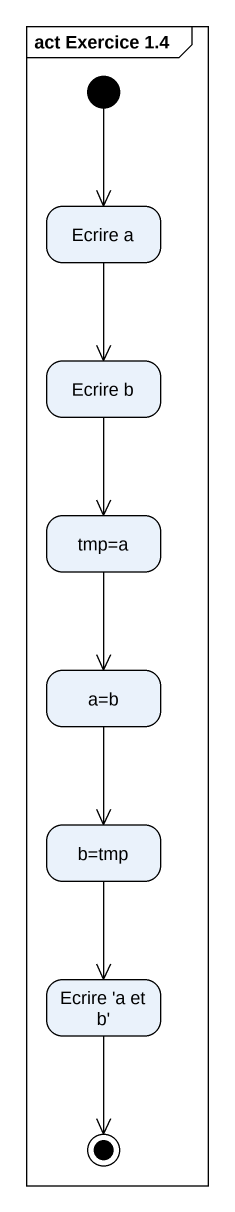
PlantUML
@startuml
mainframe act Exercice 1.4
hide empty description
state "Ecrire a" as Ecrire_a
state "Ecrire b" as Ecrire_b
state "tmp=a" as tmp_a
state "a=b" as a_b
state "b=tmp" as b_tmp
state "Ecrire 'a et b'" as Ecrire_a_et_b
[*] --> Ecrire_a
Ecrire_a --> Ecrire_b
Ecrire_b --> tmp_a
tmp_a --> a_b
a_b --> b_tmp
b_tmp --> Ecrire_a_et_b
Ecrire_a_et_b --> [*]
@enduml
